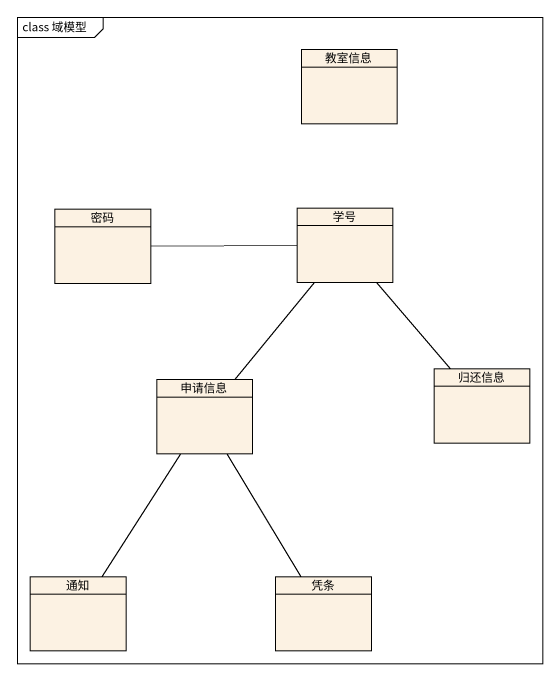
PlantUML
@startuml
mainframe class 域模型
hide circle
hide empty members
class 教室信息
class 密码
class 学号
class 申请信息
class 归还信息
class 通知
class 凭条
学号 -left- 密码
申请信息 -up- 学号
归还信息 -up- 学号
通知 -up- 申请信息
凭条 -up- 申请信息
@enduml
